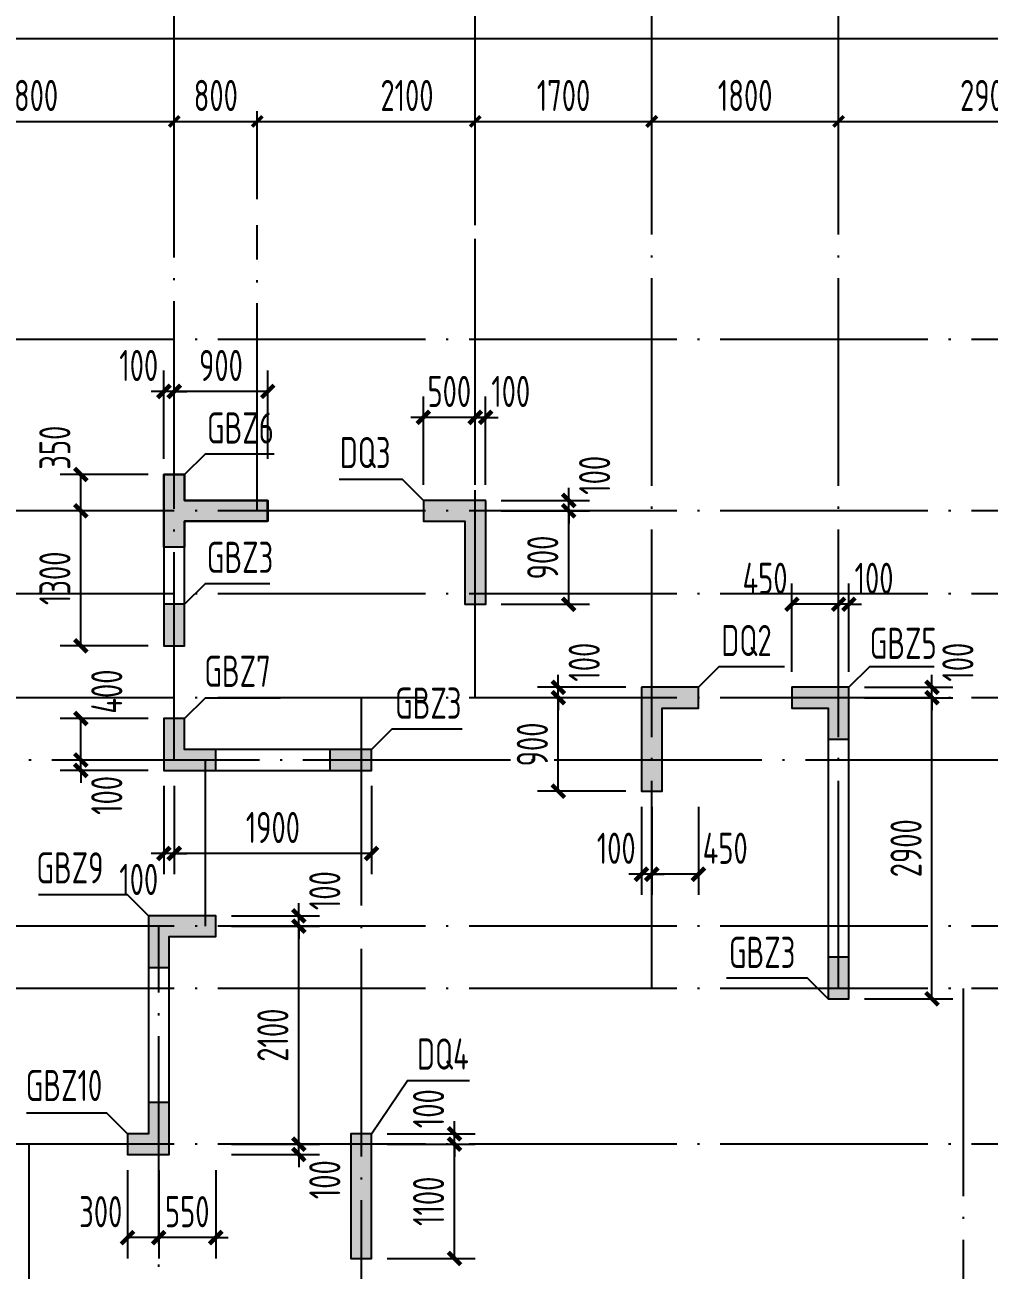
# Model space of a CAD drawing. Extents: x -1712635 to -854203, y -534641 to -21985.
# Drawn here: x -1323535 to -1314246, y -290463 to -278470 of the extents above; entities that cross this region are included whole.
import ezdxf
from ezdxf.enums import TextEntityAlignment as Align

# ---------------------------------------------------------------- set-up
doc = ezdxf.new("R2010")
doc.units = 0
doc.header["$LTSCALE"] = 1000
doc.linetypes.add('DOTE', pattern=[2.42, 2, -0.2, 0.02, -0.2])
doc.layers.get('0').update_dxf_attribs({"linetype": 'CONTINUOUS'})
doc.layers.get('Defpoints').update_dxf_attribs({"linetype": 'CONTINUOUS'})
for name, color, linetype in [('A-AXIS', 1, 'CONTINUOUS'), ('A-DOTE', 10, 'DOTE'), ('S-Q墙实线', 6, 'CONTINUOUS'), ('S-Q墙标注', 3, 'CONTINUOUS'), ('S-X详图填充', 252, 'CONTINUOUS'), ('S-X详图实线', 4, 'CONTINUOUS'), ('S-Y一般标注', 3, 'CONTINUOUS'), ('S-Z柱编号', 6, 'CONTINUOUS')]:
    doc.layers.add(name, color=color, linetype=linetype)
doc.styles.add('TSSD_DIMENSION', font='Tssdeng.shx', dxfattribs={"width": 0.7, "bigfont": 'tssdchn.shx'})
doc.styles.add('TSSD_REIN', font='tssdeng.shx', dxfattribs={"width": 0.7, "height": 300, "bigfont": 'tssdchn.shx'})
doc.styles.add('结构文字', font='zstxt.shx', dxfattribs={"width": 0.7, "bigfont": 'zshz.shx'})
doc.dimstyles.new('STRUCK', dxfattribs={"dimtxt": 400, "dimasz": 121, "dimexe": 200, "dimexo": 150, "dimgap": 115, "dimtad": 1, "dimdec": 0, "dimdsep": 46, "dimtxsty": '结构文字', "dimblk": 'ARCHTICK', "dimcen": 400, "dimclrd": 3, "dimclre": 3, "dimclrt": 7, "dimadec": 0, "dimazin": 0, "dimtfac": 1, "dimtdec": 0, "dimtix": 1, "dimtmove": 2, "dimatfit": 3, "dimldrblk": '_DIMX', "dimfxl": 0, "dimtolj": 1, "dimtzin": 0, "dimarcsym": 0})
doc.dimstyles.new('TSSD_100_100', dxfattribs={"dimtxt": 300, "dimasz": 100, "dimexe": 100, "dimexo": 250, "dimgap": 100, "dimtad": 1, "dimdec": 0, "dimzin": 0, "dimdsep": 46, "dimtxsty": 'TSSD_DIMENSION', "dimblk": 'ARCHTICK', "dimcen": 0, "dimdle": 100, "dimclrt": 7, "dimadec": 0, "dimazin": 0, "dimtfac": 1, "dimtdec": 0, "dimtix": 1, "dimtmove": 2, "dimatfit": 3, "dimldrblk": 'ARCHTICK', "dimfxl": 0, "dimtolj": 1, "dimtzin": 0, "dimarcsym": 0})

# ---------------------------------------------------------------- blocks, each defined once
blk = doc.blocks.new('_ArchTick')
at = {"color": 0, "const_width": 0.35}
blk.add_lwpolyline([(-0.5, -0.5), (0.5, 0.5)], dxfattribs=at)
blk = doc.blocks.new('*D133')
at = {"layer": 'Defpoints', "color": 0}
for p in [(43500, 19250), (40700, 18250), (43500, 18250)]:
    blk.add_point(p, dxfattribs=at)
at = {"layer": 'S-Y一般标注', "color": 0, "lineweight": -2}
for p, q in [((40700, 18500), (40700, 19350)), ((43500, 18500), (43500, 19350)), ((40600, 19250), (43600, 19250))]:
    blk.add_line(p, q, dxfattribs=at)
at = {"layer": 'S-Y一般标注', "color": 0, "lineweight": -2, "xscale": 100, "yscale": 100, "zscale": 100, "rotation": 180}
blk.add_blockref('_ArchTick', (40700, 19250), dxfattribs=at)
at = {"layer": 'S-Y一般标注', "color": 0, "lineweight": -2, "xscale": 100, "yscale": 100, "zscale": 100}
blk.add_blockref('_ArchTick', (43500, 19250), dxfattribs=at)
at = {"layer": 'S-Y一般标注', "color": 7, "insert": (42100, 19500), "char_height": 300, "attachment_point": 5, "style": 'TSSD_DIMENSION'}
blk.add_mtext('\\A1;2800', dxfattribs=at)
blk = doc.blocks.new('*D134')
at = {"layer": 'Defpoints', "color": 0}
for p in [(46400, 19250), (44300, 18250), (46400, 18250)]:
    blk.add_point(p, dxfattribs=at)
at = {"layer": 'S-Y一般标注', "color": 0, "lineweight": -2}
for p, q in [((44300, 18500), (44300, 19350)), ((46400, 18500), (46400, 19350)), ((44200, 19250), (46500, 19250))]:
    blk.add_line(p, q, dxfattribs=at)
at = {"layer": 'S-Y一般标注', "color": 0, "lineweight": -2, "xscale": 100, "yscale": 100, "zscale": 100, "rotation": 180}
blk.add_blockref('_ArchTick', (44300, 19250), dxfattribs=at)
at = {"layer": 'S-Y一般标注', "color": 0, "lineweight": -2, "xscale": 100, "yscale": 100, "zscale": 100}
blk.add_blockref('_ArchTick', (46400, 19250), dxfattribs=at)
at = {"layer": 'S-Y一般标注', "color": 7, "insert": (45742, 19500), "char_height": 300, "attachment_point": 5, "style": 'TSSD_DIMENSION'}
blk.add_mtext('\\A1;2100', dxfattribs=at)
blk = doc.blocks.new('*D135')
at = {"layer": 'Defpoints', "color": 0}
for p in [(48100, 19250), (46400, 18250), (48100, 18250)]:
    blk.add_point(p, dxfattribs=at)
at = {"layer": 'S-Y一般标注', "color": 0, "lineweight": -2}
for p, q in [((46400, 18500), (46400, 19350)), ((48100, 18500), (48100, 19350)), ((46300, 19250), (48200, 19250))]:
    blk.add_line(p, q, dxfattribs=at)
at = {"layer": 'S-Y一般标注', "color": 0, "lineweight": -2, "xscale": 100, "yscale": 100, "zscale": 100, "rotation": 180}
blk.add_blockref('_ArchTick', (46400, 19250), dxfattribs=at)
at = {"layer": 'S-Y一般标注', "color": 0, "lineweight": -2, "xscale": 100, "yscale": 100, "zscale": 100}
blk.add_blockref('_ArchTick', (48100, 19250), dxfattribs=at)
at = {"layer": 'S-Y一般标注', "color": 7, "insert": (47250, 19500), "char_height": 300, "attachment_point": 5, "style": 'TSSD_DIMENSION'}
blk.add_mtext('\\A1;1700', dxfattribs=at)
blk = doc.blocks.new('*D136')
at = {"layer": 'Defpoints', "color": 0}
for p in [(49900, 19250), (48100, 18250), (49900, 18250)]:
    blk.add_point(p, dxfattribs=at)
at = {"layer": 'S-Y一般标注', "color": 0, "lineweight": -2}
for p, q in [((48100, 18500), (48100, 19350)), ((49900, 18500), (49900, 19350)), ((48000, 19250), (50000, 19250))]:
    blk.add_line(p, q, dxfattribs=at)
at = {"layer": 'S-Y一般标注', "color": 0, "lineweight": -2, "xscale": 100, "yscale": 100, "zscale": 100, "rotation": 180}
blk.add_blockref('_ArchTick', (48100, 19250), dxfattribs=at)
at = {"layer": 'S-Y一般标注', "color": 0, "lineweight": -2, "xscale": 100, "yscale": 100, "zscale": 100}
blk.add_blockref('_ArchTick', (49900, 19250), dxfattribs=at)
at = {"layer": 'S-Y一般标注', "color": 7, "insert": (49000, 19500), "char_height": 300, "attachment_point": 5, "style": 'TSSD_DIMENSION'}
blk.add_mtext('\\A1;1800', dxfattribs=at)
blk = doc.blocks.new('*D137')
at = {"layer": 'Defpoints', "color": 0}
for p in [(52800, 19250), (49900, 18250), (52800, 18250)]:
    blk.add_point(p, dxfattribs=at)
at = {"layer": 'S-Y一般标注', "color": 0, "lineweight": -2}
for p, q in [((49900, 18500), (49900, 19350)), ((52800, 18500), (52800, 19350)), ((49800, 19250), (52900, 19250))]:
    blk.add_line(p, q, dxfattribs=at)
at = {"layer": 'S-Y一般标注', "color": 0, "lineweight": -2, "xscale": 100, "yscale": 100, "zscale": 100, "rotation": 180}
blk.add_blockref('_ArchTick', (49900, 19250), dxfattribs=at)
at = {"layer": 'S-Y一般标注', "color": 0, "lineweight": -2, "xscale": 100, "yscale": 100, "zscale": 100}
blk.add_blockref('_ArchTick', (52800, 19250), dxfattribs=at)
at = {"layer": 'S-Y一般标注', "color": 7, "insert": (51350, 19500), "char_height": 300, "attachment_point": 5, "style": 'TSSD_DIMENSION'}
blk.add_mtext('\\A1;2900', dxfattribs=at)
blk = doc.blocks.new('*D139')
at = {"layer": 'Defpoints', "color": 0}
for p in [(54600, 20050), (4600, 18250), (54600, 18250)]:
    blk.add_point(p, dxfattribs=at)
at = {"layer": 'S-Y一般标注', "color": 0, "lineweight": -2}
for p, q in [((4600, 18500), (4600, 20150)), ((54600, 18500), (54600, 20150)), ((4500, 20050), (54700, 20050))]:
    blk.add_line(p, q, dxfattribs=at)
at = {"layer": 'S-Y一般标注', "color": 0, "lineweight": -2, "xscale": 100, "yscale": 100, "zscale": 100, "rotation": 180}
blk.add_blockref('_ArchTick', (4600, 20050), dxfattribs=at)
at = {"layer": 'S-Y一般标注', "color": 0, "lineweight": -2, "xscale": 100, "yscale": 100, "zscale": 100}
blk.add_blockref('_ArchTick', (54600, 20050), dxfattribs=at)
at = {"layer": 'S-Y一般标注', "color": 7, "insert": (29600, 20300), "char_height": 300, "attachment_point": 5, "style": 'TSSD_DIMENSION'}
blk.add_mtext('\\A1;50000', dxfattribs=at)
blk = doc.blocks.new('*D153')
at = {"layer": 'Defpoints', "color": 0}
for p in [(44300, 19250), (43500, 18250), (44300, 18250)]:
    blk.add_point(p, dxfattribs=at)
at = {"layer": 'S-Y一般标注', "color": 0, "lineweight": -2}
for p, q in [((43500, 18500), (43500, 19350)), ((44300, 18500), (44300, 19350)), ((43400, 19250), (44400, 19250))]:
    blk.add_line(p, q, dxfattribs=at)
at = {"layer": 'S-Y一般标注', "color": 0, "lineweight": -2, "xscale": 100, "yscale": 100, "zscale": 100, "rotation": 180}
blk.add_blockref('_ArchTick', (43500, 19250), dxfattribs=at)
at = {"layer": 'S-Y一般标注', "color": 0, "lineweight": -2, "xscale": 100, "yscale": 100, "zscale": 100}
blk.add_blockref('_ArchTick', (44300, 19250), dxfattribs=at)
at = {"layer": 'S-Y一般标注', "color": 7, "insert": (43900, 19500), "char_height": 300, "attachment_point": 5, "style": 'TSSD_DIMENSION'}
blk.add_mtext('\\A1;800', dxfattribs=at)
blk = doc.blocks.new('*D2205')
at = {"layer": 'Defpoints', "color": 0}
for p in [(-1315596, -284950), (-1314796, -284950), (-1315596, -287850)]:
    blk.add_point(p, dxfattribs=at)
at = {"layer": 'S-Q墙标注', "color": 3, "lineweight": -2}
for p, q in [((-1315446, -284950), (-1314596, -284950)), ((-1314796, -287850), (-1314796, -284950)), ((-1315446, -287850), (-1314596, -287850))]:
    blk.add_line(p, q, dxfattribs=at)
at = {"layer": 'S-Q墙标注', "color": 3, "lineweight": -2, "xscale": 121, "yscale": 121, "zscale": 121}
for p, rotation in [((-1314796, -284950), 90), ((-1314796, -287850), 270)]:
    blk.add_blockref('_ArchTick', p, dxfattribs=dict(at, rotation=rotation))
at = {"layer": 'S-Q墙标注', "color": 7, "insert": (-1315046, -286400), "char_height": 300, "attachment_point": 5, "rotation": 90, "style": 'TSSD_REIN'}
blk.add_mtext('\\A1;2900', dxfattribs=at)
blk = doc.blocks.new('_DIMX')
blk.add_line((-150, 0), (150, 0))
at = {"const_width": 50}
blk.add_lwpolyline([(-70, -70), (70, 70)], dxfattribs=at)
blk = doc.blocks.new('*D2206')
at = {"layer": 'Defpoints', "color": 0}
for p in [(-1315596, -284850), (-1314796, -284850), (-1315596, -284950)]:
    blk.add_point(p, dxfattribs=at)
at = {"layer": 'S-Q墙标注', "color": 3, "lineweight": -2}
for p, q in [((-1314796, -284850), (-1314796, -284729)), ((-1315446, -284850), (-1314596, -284850)), ((-1314796, -284950), (-1314796, -284850)), ((-1315446, -284950), (-1314596, -284950)), ((-1314796, -284950), (-1314796, -285071))]:
    blk.add_line(p, q, dxfattribs=at)
at = {"layer": 'S-Q墙标注', "color": 3, "lineweight": -2, "xscale": 121, "yscale": 121, "zscale": 121}
for p, rotation in [((-1314796, -284850), 270), ((-1314796, -284950), 90)]:
    blk.add_blockref('_ArchTick', p, dxfattribs=dict(at, rotation=rotation))
at = {"layer": 'S-Q墙标注', "color": 7, "insert": (-1314546, -284608), "char_height": 300, "attachment_point": 5, "rotation": 90, "style": 'TSSD_REIN'}
blk.add_mtext('\\A1;100', dxfattribs=at)
blk = doc.blocks.new('*D2207')
at = {"layer": 'Defpoints', "color": 0}
for p in [(-1315696, -284050), (-1315696, -284850), (-1315596, -284850)]:
    blk.add_point(p, dxfattribs=at)
at = {"layer": 'S-Q墙标注', "color": 3, "lineweight": -2}
for p, q in [((-1315696, -284700), (-1315696, -283850)), ((-1315596, -284700), (-1315596, -283850)), ((-1315696, -284050), (-1315817, -284050)), ((-1315596, -284050), (-1315696, -284050)), ((-1315596, -284050), (-1315475, -284050))]:
    blk.add_line(p, q, dxfattribs=at)
at = {"layer": 'S-Q墙标注', "color": 3, "lineweight": -2, "xscale": 121, "yscale": 121, "zscale": 121}
blk.add_blockref('_ArchTick', (-1315696, -284050), dxfattribs=at)
at = {"layer": 'S-Q墙标注', "color": 3, "lineweight": -2, "xscale": 121, "yscale": 121, "zscale": 121, "rotation": 180}
blk.add_blockref('_ArchTick', (-1315596, -284050), dxfattribs=at)
at = {"layer": 'S-Q墙标注', "color": 7, "insert": (-1315354, -283800), "char_height": 300, "attachment_point": 5, "style": 'TSSD_REIN'}
blk.add_mtext('\\A1;100', dxfattribs=at)
blk = doc.blocks.new('*D2208')
at = {"layer": 'Defpoints', "color": 0}
for p in [(-1316146, -284050), (-1316146, -284850), (-1315696, -284850)]:
    blk.add_point(p, dxfattribs=at)
at = {"layer": 'S-Q墙标注', "color": 3, "lineweight": -2}
for p, q in [((-1316146, -284700), (-1316146, -283850)), ((-1315696, -284700), (-1315696, -283850)), ((-1315696, -284050), (-1316146, -284050))]:
    blk.add_line(p, q, dxfattribs=at)
at = {"layer": 'S-Q墙标注', "color": 3, "lineweight": -2, "xscale": 121, "yscale": 121, "zscale": 121, "rotation": 180}
blk.add_blockref('_ArchTick', (-1316146, -284050), dxfattribs=at)
at = {"layer": 'S-Q墙标注', "color": 3, "lineweight": -2, "xscale": 121, "yscale": 121, "zscale": 121}
blk.add_blockref('_ArchTick', (-1315696, -284050), dxfattribs=at)
at = {"layer": 'S-Q墙标注', "color": 7, "insert": (-1316404, -283800), "char_height": 300, "attachment_point": 5, "style": 'TSSD_REIN'}
blk.add_mtext('\\A1;450', dxfattribs=at)
blk = doc.blocks.new('*D2209')
at = {"layer": 'Defpoints', "color": 0}
for p in [(-1318396, -284950), (-1317596, -284950), (-1317596, -285850)]:
    blk.add_point(p, dxfattribs=at)
at = {"layer": 'S-Q墙标注', "color": 3, "lineweight": -2}
for p, q in [((-1317746, -284950), (-1318596, -284950)), ((-1318396, -285850), (-1318396, -284950)), ((-1317746, -285850), (-1318596, -285850))]:
    blk.add_line(p, q, dxfattribs=at)
at = {"layer": 'S-Q墙标注', "color": 3, "lineweight": -2, "xscale": 121, "yscale": 121, "zscale": 121}
for p, rotation in [((-1318396, -284950), 90), ((-1318396, -285850), 270)]:
    blk.add_blockref('_ArchTick', p, dxfattribs=dict(at, rotation=rotation))
at = {"layer": 'S-Q墙标注', "color": 7, "insert": (-1318646, -285400), "char_height": 300, "attachment_point": 5, "rotation": 90, "style": 'TSSD_REIN'}
blk.add_mtext('\\A1;900', dxfattribs=at)
blk = doc.blocks.new('*D2210')
at = {"layer": 'Defpoints', "color": 0}
for p in [(-1318396, -284850), (-1317596, -284850), (-1317596, -284950)]:
    blk.add_point(p, dxfattribs=at)
at = {"layer": 'S-Q墙标注', "color": 3, "lineweight": -2}
for p, q in [((-1318396, -284850), (-1318396, -284729)), ((-1317746, -284850), (-1318596, -284850)), ((-1318396, -284950), (-1318396, -284850)), ((-1317746, -284950), (-1318596, -284950)), ((-1318396, -284950), (-1318396, -285071))]:
    blk.add_line(p, q, dxfattribs=at)
at = {"layer": 'S-Q墙标注', "color": 3, "lineweight": -2, "xscale": 121, "yscale": 121, "zscale": 121}
for p, rotation in [((-1318396, -284850), 270), ((-1318396, -284950), 90)]:
    blk.add_blockref('_ArchTick', p, dxfattribs=dict(at, rotation=rotation))
at = {"layer": 'S-Q墙标注', "color": 7, "insert": (-1318146, -284608), "char_height": 300, "attachment_point": 5, "rotation": 90, "style": 'TSSD_REIN'}
blk.add_mtext('\\A1;100', dxfattribs=at)
blk = doc.blocks.new('*D2211')
at = {"layer": 'Defpoints', "color": 0}
for p in [(-1317496, -285850), (-1317046, -285850), (-1317496, -286650)]:
    blk.add_point(p, dxfattribs=at)
at = {"layer": 'S-Q墙标注', "color": 3, "lineweight": -2}
for p, q in [((-1317496, -286000), (-1317496, -286850)), ((-1317046, -286000), (-1317046, -286850)), ((-1317046, -286650), (-1317496, -286650))]:
    blk.add_line(p, q, dxfattribs=at)
at = {"layer": 'S-Q墙标注', "color": 3, "lineweight": -2, "xscale": 121, "yscale": 121, "zscale": 121, "rotation": 180}
blk.add_blockref('_ArchTick', (-1317496, -286650), dxfattribs=at)
at = {"layer": 'S-Q墙标注', "color": 3, "lineweight": -2, "xscale": 121, "yscale": 121, "zscale": 121}
blk.add_blockref('_ArchTick', (-1317046, -286650), dxfattribs=at)
at = {"layer": 'S-Q墙标注', "color": 7, "insert": (-1316788, -286400), "char_height": 300, "attachment_point": 5, "style": 'TSSD_REIN'}
blk.add_mtext('\\A1;450', dxfattribs=at)
blk = doc.blocks.new('*D2212')
at = {"layer": 'Defpoints', "color": 0}
for p in [(-1317596, -285850), (-1317496, -285850), (-1317596, -286650)]:
    blk.add_point(p, dxfattribs=at)
at = {"layer": 'S-Q墙标注', "color": 3, "lineweight": -2}
for p, q in [((-1317596, -286000), (-1317596, -286850)), ((-1317496, -286000), (-1317496, -286850)), ((-1317596, -286650), (-1317717, -286650)), ((-1317496, -286650), (-1317596, -286650)), ((-1317496, -286650), (-1317375, -286650))]:
    blk.add_line(p, q, dxfattribs=at)
at = {"layer": 'S-Q墙标注', "color": 3, "lineweight": -2, "xscale": 121, "yscale": 121, "zscale": 121}
blk.add_blockref('_ArchTick', (-1317596, -286650), dxfattribs=at)
at = {"layer": 'S-Q墙标注', "color": 3, "lineweight": -2, "xscale": 121, "yscale": 121, "zscale": 121, "rotation": 180}
blk.add_blockref('_ArchTick', (-1317496, -286650), dxfattribs=at)
at = {"layer": 'S-Q墙标注', "color": 7, "insert": (-1317838, -286400), "char_height": 300, "attachment_point": 5, "style": 'TSSD_REIN'}
blk.add_mtext('\\A1;100', dxfattribs=at)
blk = doc.blocks.new('*D2213')
at = {"layer": 'Defpoints', "color": 0}
for p in [(-1322996, -285550), (-1322196, -285550), (-1322196, -285650)]:
    blk.add_point(p, dxfattribs=at)
at = {"layer": 'S-Q墙标注', "color": 3, "lineweight": -2}
for p, q in [((-1322996, -285550), (-1322996, -285429)), ((-1322346, -285550), (-1323196, -285550)), ((-1322346, -285650), (-1323196, -285650)), ((-1322996, -285650), (-1322996, -285550)), ((-1322996, -285650), (-1322996, -285771))]:
    blk.add_line(p, q, dxfattribs=at)
at = {"layer": 'S-Q墙标注', "color": 3, "lineweight": -2, "xscale": 121, "yscale": 121, "zscale": 121}
for p, rotation in [((-1322996, -285550), 270), ((-1322996, -285650), 90)]:
    blk.add_blockref('_ArchTick', p, dxfattribs=dict(at, rotation=rotation))
at = {"layer": 'S-Q墙标注', "color": 7, "insert": (-1322746, -285891), "char_height": 300, "attachment_point": 5, "rotation": 90, "style": 'TSSD_REIN'}
blk.add_mtext('\\A1;100', dxfattribs=at)
blk = doc.blocks.new('*D2214')
at = {"layer": 'Defpoints', "color": 0}
for p in [(-1322996, -285150), (-1322196, -285150), (-1322196, -285550)]:
    blk.add_point(p, dxfattribs=at)
at = {"layer": 'S-Q墙标注', "color": 3, "lineweight": -2}
for p, q in [((-1322346, -285150), (-1323196, -285150)), ((-1322996, -285550), (-1322996, -285150)), ((-1322346, -285550), (-1323196, -285550))]:
    blk.add_line(p, q, dxfattribs=at)
at = {"layer": 'S-Q墙标注', "color": 3, "lineweight": -2, "xscale": 121, "yscale": 121, "zscale": 121}
for p, rotation in [((-1322996, -285150), 90), ((-1322996, -285550), 270)]:
    blk.add_blockref('_ArchTick', p, dxfattribs=dict(at, rotation=rotation))
at = {"layer": 'S-Q墙标注', "color": 7, "insert": (-1322746, -284891), "char_height": 300, "attachment_point": 5, "rotation": 90, "style": 'TSSD_REIN'}
blk.add_mtext('\\A1;400', dxfattribs=at)
blk = doc.blocks.new('*D2215')
at = {"layer": 'Defpoints', "color": 0}
for p in [(-1322096, -285650), (-1320196, -285650), (-1322096, -286450)]:
    blk.add_point(p, dxfattribs=at)
at = {"layer": 'S-Q墙标注', "color": 3, "lineweight": -2}
for p, q in [((-1322096, -285800), (-1322096, -286650)), ((-1320196, -285800), (-1320196, -286650)), ((-1320196, -286450), (-1322096, -286450))]:
    blk.add_line(p, q, dxfattribs=at)
at = {"layer": 'S-Q墙标注', "color": 3, "lineweight": -2, "xscale": 121, "yscale": 121, "zscale": 121, "rotation": 180}
blk.add_blockref('_ArchTick', (-1322096, -286450), dxfattribs=at)
at = {"layer": 'S-Q墙标注', "color": 3, "lineweight": -2, "xscale": 121, "yscale": 121, "zscale": 121}
blk.add_blockref('_ArchTick', (-1320196, -286450), dxfattribs=at)
at = {"layer": 'S-Q墙标注', "color": 7, "insert": (-1321146, -286200), "char_height": 300, "attachment_point": 5, "style": 'TSSD_REIN'}
blk.add_mtext('\\A1;1900', dxfattribs=at)
blk = doc.blocks.new('*D2216')
at = {"layer": 'Defpoints', "color": 0}
for p in [(-1322196, -285650), (-1322096, -285650), (-1322196, -286450)]:
    blk.add_point(p, dxfattribs=at)
at = {"layer": 'S-Q墙标注', "color": 3, "lineweight": -2}
for p, q in [((-1322196, -285800), (-1322196, -286650)), ((-1322096, -285800), (-1322096, -286650)), ((-1322196, -286450), (-1322317, -286450)), ((-1322096, -286450), (-1322196, -286450)), ((-1322096, -286450), (-1321975, -286450))]:
    blk.add_line(p, q, dxfattribs=at)
at = {"layer": 'S-Q墙标注', "color": 3, "lineweight": -2, "xscale": 121, "yscale": 121, "zscale": 121}
blk.add_blockref('_ArchTick', (-1322196, -286450), dxfattribs=at)
at = {"layer": 'S-Q墙标注', "color": 3, "lineweight": -2, "xscale": 121, "yscale": 121, "zscale": 121, "rotation": 180}
blk.add_blockref('_ArchTick', (-1322096, -286450), dxfattribs=at)
at = {"layer": 'S-Q墙标注', "color": 7, "insert": (-1322438, -286700), "char_height": 300, "attachment_point": 5, "style": 'TSSD_REIN'}
blk.add_mtext('\\A1;100', dxfattribs=at)
blk = doc.blocks.new('*D2217')
at = {"layer": 'Defpoints', "color": 0}
for p in [(-1319096, -283150), (-1318296, -283150), (-1319096, -284050)]:
    blk.add_point(p, dxfattribs=at)
at = {"layer": 'S-Q墙标注', "color": 3, "lineweight": -2}
for p, q in [((-1318946, -283150), (-1318096, -283150)), ((-1318296, -284050), (-1318296, -283150)), ((-1318946, -284050), (-1318096, -284050))]:
    blk.add_line(p, q, dxfattribs=at)
at = {"layer": 'S-Q墙标注', "color": 3, "lineweight": -2, "xscale": 121, "yscale": 121, "zscale": 121}
for p, rotation in [((-1318296, -283150), 90), ((-1318296, -284050), 270)]:
    blk.add_blockref('_ArchTick', p, dxfattribs=dict(at, rotation=rotation))
at = {"layer": 'S-Q墙标注', "color": 7, "insert": (-1318546, -283600), "char_height": 300, "attachment_point": 5, "rotation": 90, "style": 'TSSD_REIN'}
blk.add_mtext('\\A1;900', dxfattribs=at)
blk = doc.blocks.new('*D2218')
at = {"layer": 'Defpoints', "color": 0}
for p in [(-1319096, -283050), (-1318296, -283050), (-1319096, -283150)]:
    blk.add_point(p, dxfattribs=at)
at = {"layer": 'S-Q墙标注', "color": 3, "lineweight": -2}
for p, q in [((-1318296, -283050), (-1318296, -282929)), ((-1318946, -283050), (-1318096, -283050)), ((-1318296, -283150), (-1318296, -283050)), ((-1318946, -283150), (-1318096, -283150)), ((-1318296, -283150), (-1318296, -283271))]:
    blk.add_line(p, q, dxfattribs=at)
at = {"layer": 'S-Q墙标注', "color": 3, "lineweight": -2, "xscale": 121, "yscale": 121, "zscale": 121}
for p, rotation in [((-1318296, -283050), 270), ((-1318296, -283150), 90)]:
    blk.add_blockref('_ArchTick', p, dxfattribs=dict(at, rotation=rotation))
at = {"layer": 'S-Q墙标注', "color": 7, "insert": (-1318046, -282808), "char_height": 300, "attachment_point": 5, "rotation": 90, "style": 'TSSD_REIN'}
blk.add_mtext('\\A1;100', dxfattribs=at)
blk = doc.blocks.new('*D2219')
at = {"layer": 'Defpoints', "color": 0}
for p in [(-1319196, -282250), (-1319196, -283050), (-1319096, -283050)]:
    blk.add_point(p, dxfattribs=at)
at = {"layer": 'S-Q墙标注', "color": 3, "lineweight": -2}
for p, q in [((-1319196, -282900), (-1319196, -282050)), ((-1319096, -282900), (-1319096, -282050)), ((-1319196, -282250), (-1319317, -282250)), ((-1319096, -282250), (-1319196, -282250)), ((-1319096, -282250), (-1318975, -282250))]:
    blk.add_line(p, q, dxfattribs=at)
at = {"layer": 'S-Q墙标注', "color": 3, "lineweight": -2, "xscale": 121, "yscale": 121, "zscale": 121}
blk.add_blockref('_ArchTick', (-1319196, -282250), dxfattribs=at)
at = {"layer": 'S-Q墙标注', "color": 3, "lineweight": -2, "xscale": 121, "yscale": 121, "zscale": 121, "rotation": 180}
blk.add_blockref('_ArchTick', (-1319096, -282250), dxfattribs=at)
at = {"layer": 'S-Q墙标注', "color": 7, "insert": (-1318854, -282000), "char_height": 300, "attachment_point": 5, "style": 'TSSD_REIN'}
blk.add_mtext('\\A1;100', dxfattribs=at)
blk = doc.blocks.new('*D2220')
at = {"layer": 'Defpoints', "color": 0}
for p in [(-1319696, -282250), (-1319696, -283050), (-1319196, -283050)]:
    blk.add_point(p, dxfattribs=at)
at = {"layer": 'S-Q墙标注', "color": 3, "lineweight": -2}
for p, q in [((-1319696, -282900), (-1319696, -282050)), ((-1319196, -282900), (-1319196, -282050)), ((-1319696, -282250), (-1319817, -282250)), ((-1319196, -282250), (-1319696, -282250)), ((-1319196, -282250), (-1319075, -282250))]:
    blk.add_line(p, q, dxfattribs=at)
at = {"layer": 'S-Q墙标注', "color": 3, "lineweight": -2, "xscale": 121, "yscale": 121, "zscale": 121}
blk.add_blockref('_ArchTick', (-1319696, -282250), dxfattribs=at)
at = {"layer": 'S-Q墙标注', "color": 3, "lineweight": -2, "xscale": 121, "yscale": 121, "zscale": 121, "rotation": 180}
blk.add_blockref('_ArchTick', (-1319196, -282250), dxfattribs=at)
at = {"layer": 'S-Q墙标注', "color": 7, "insert": (-1319446, -282000), "char_height": 300, "attachment_point": 5, "style": 'TSSD_REIN'}
blk.add_mtext('\\A1;500', dxfattribs=at)
blk = doc.blocks.new('*D2221')
at = {"layer": 'Defpoints', "color": 0}
for p in [(-1321696, -289250), (-1320896, -289250), (-1321696, -289350)]:
    blk.add_point(p, dxfattribs=at)
at = {"layer": 'S-Q墙标注', "color": 3, "lineweight": -2}
for p, q in [((-1320896, -289250), (-1320896, -289129)), ((-1321546, -289250), (-1320696, -289250)), ((-1320896, -289350), (-1320896, -289250)), ((-1321546, -289350), (-1320696, -289350)), ((-1320896, -289350), (-1320896, -289471))]:
    blk.add_line(p, q, dxfattribs=at)
at = {"layer": 'S-Q墙标注', "color": 3, "lineweight": -2, "xscale": 121, "yscale": 121, "zscale": 121}
for p, rotation in [((-1320896, -289250), 270), ((-1320896, -289350), 90)]:
    blk.add_blockref('_ArchTick', p, dxfattribs=dict(at, rotation=rotation))
at = {"layer": 'S-Q墙标注', "color": 7, "insert": (-1320646, -289592), "char_height": 300, "attachment_point": 5, "rotation": 90, "style": 'TSSD_REIN'}
blk.add_mtext('\\A1;100', dxfattribs=at)
blk = doc.blocks.new('*D2222')
at = {"layer": 'Defpoints', "color": 0}
for p in [(-1321696, -287150), (-1320896, -287150), (-1321696, -289250)]:
    blk.add_point(p, dxfattribs=at)
at = {"layer": 'S-Q墙标注', "color": 3, "lineweight": -2}
for p, q in [((-1321546, -287150), (-1320696, -287150)), ((-1320896, -289250), (-1320896, -287150)), ((-1321546, -289250), (-1320696, -289250))]:
    blk.add_line(p, q, dxfattribs=at)
at = {"layer": 'S-Q墙标注', "color": 3, "lineweight": -2, "xscale": 121, "yscale": 121, "zscale": 121}
for p, rotation in [((-1320896, -287150), 90), ((-1320896, -289250), 270)]:
    blk.add_blockref('_ArchTick', p, dxfattribs=dict(at, rotation=rotation))
at = {"layer": 'S-Q墙标注', "color": 7, "insert": (-1321146, -288200), "char_height": 300, "attachment_point": 5, "rotation": 90, "style": 'TSSD_REIN'}
blk.add_mtext('\\A1;2100', dxfattribs=at)
blk = doc.blocks.new('*D2223')
at = {"layer": 'Defpoints', "color": 0}
for p in [(-1321696, -287050), (-1320896, -287050), (-1321696, -287150)]:
    blk.add_point(p, dxfattribs=at)
at = {"layer": 'S-Q墙标注', "color": 3, "lineweight": -2}
for p, q in [((-1320896, -287050), (-1320896, -286929)), ((-1321546, -287050), (-1320696, -287050)), ((-1320896, -287150), (-1320896, -287050)), ((-1321546, -287150), (-1320696, -287150)), ((-1320896, -287150), (-1320896, -287271))]:
    blk.add_line(p, q, dxfattribs=at)
at = {"layer": 'S-Q墙标注', "color": 3, "lineweight": -2, "xscale": 121, "yscale": 121, "zscale": 121}
for p, rotation in [((-1320896, -287050), 270), ((-1320896, -287150), 90)]:
    blk.add_blockref('_ArchTick', p, dxfattribs=dict(at, rotation=rotation))
at = {"layer": 'S-Q墙标注', "color": 7, "insert": (-1320646, -286808), "char_height": 300, "attachment_point": 5, "rotation": 90, "style": 'TSSD_REIN'}
blk.add_mtext('\\A1;100', dxfattribs=at)
blk = doc.blocks.new('*D2411')
at = {"layer": 'Defpoints', "color": 0}
for p in [(-1322246, -289350), (-1321696, -289350), (-1322246, -290150)]:
    blk.add_point(p, dxfattribs=at)
at = {"layer": 'S-Q墙标注', "color": 3, "lineweight": -2}
for p, q in [((-1322246, -289500), (-1322246, -290350)), ((-1321696, -289500), (-1321696, -290350)), ((-1322246, -290150), (-1322367, -290150)), ((-1321696, -290150), (-1322246, -290150)), ((-1321696, -290150), (-1321575, -290150))]:
    blk.add_line(p, q, dxfattribs=at)
at = {"layer": 'S-Q墙标注', "color": 3, "lineweight": -2, "xscale": 121, "yscale": 121, "zscale": 121}
blk.add_blockref('_ArchTick', (-1322246, -290150), dxfattribs=at)
at = {"layer": 'S-Q墙标注', "color": 3, "lineweight": -2, "xscale": 121, "yscale": 121, "zscale": 121, "rotation": 180}
blk.add_blockref('_ArchTick', (-1321696, -290150), dxfattribs=at)
at = {"layer": 'S-Q墙标注', "color": 7, "insert": (-1321971, -289900), "char_height": 300, "attachment_point": 5, "style": 'TSSD_REIN'}
blk.add_mtext('\\A1;550', dxfattribs=at)
blk = doc.blocks.new('*D2412')
at = {"layer": 'Defpoints', "color": 0}
for p in [(-1322546, -289350), (-1322246, -289350), (-1322546, -290150)]:
    blk.add_point(p, dxfattribs=at)
at = {"layer": 'S-Q墙标注', "color": 3, "lineweight": -2}
for p, q in [((-1322546, -289500), (-1322546, -290350)), ((-1322246, -289500), (-1322246, -290350)), ((-1322246, -290150), (-1322546, -290150))]:
    blk.add_line(p, q, dxfattribs=at)
at = {"layer": 'S-Q墙标注', "color": 3, "lineweight": -2, "xscale": 121, "yscale": 121, "zscale": 121, "rotation": 180}
blk.add_blockref('_ArchTick', (-1322546, -290150), dxfattribs=at)
at = {"layer": 'S-Q墙标注', "color": 3, "lineweight": -2, "xscale": 121, "yscale": 121, "zscale": 121}
blk.add_blockref('_ArchTick', (-1322246, -290150), dxfattribs=at)
at = {"layer": 'S-Q墙标注', "color": 7, "insert": (-1322804, -289900), "char_height": 300, "attachment_point": 5, "style": 'TSSD_REIN'}
blk.add_mtext('\\A1;300', dxfattribs=at)
blk = doc.blocks.new('*D2505')
at = {"layer": 'Defpoints', "color": 0}
for p in [(-1322996, -283150), (-1322196, -283150), (-1322196, -284450)]:
    blk.add_point(p, dxfattribs=at)
at = {"layer": 'S-Q墙标注', "color": 3, "lineweight": -2}
for p, q in [((-1322346, -283150), (-1323196, -283150)), ((-1322996, -284450), (-1322996, -283150)), ((-1322346, -284450), (-1323196, -284450))]:
    blk.add_line(p, q, dxfattribs=at)
at = {"layer": 'S-Q墙标注', "color": 3, "lineweight": -2, "xscale": 121, "yscale": 121, "zscale": 121}
for p, rotation in [((-1322996, -283150), 90), ((-1322996, -284450), 270)]:
    blk.add_blockref('_ArchTick', p, dxfattribs=dict(at, rotation=rotation))
at = {"layer": 'S-Q墙标注', "color": 7, "insert": (-1323246, -283800), "char_height": 300, "attachment_point": 5, "rotation": 90, "style": 'TSSD_REIN'}
blk.add_mtext('\\A1;1300', dxfattribs=at)
blk = doc.blocks.new('*D2506')
at = {"layer": 'Defpoints', "color": 0}
for p in [(-1322996, -282800), (-1322196, -282800), (-1322196, -283150)]:
    blk.add_point(p, dxfattribs=at)
at = {"layer": 'S-Q墙标注', "color": 3, "lineweight": -2}
for p, q in [((-1322346, -282800), (-1323196, -282800)), ((-1322996, -283150), (-1322996, -282800)), ((-1322346, -283150), (-1323196, -283150))]:
    blk.add_line(p, q, dxfattribs=at)
at = {"layer": 'S-Q墙标注', "color": 3, "lineweight": -2, "xscale": 121, "yscale": 121, "zscale": 121}
for p, rotation in [((-1322996, -282800), 90), ((-1322996, -283150), 270)]:
    blk.add_blockref('_ArchTick', p, dxfattribs=dict(at, rotation=rotation))
at = {"layer": 'S-Q墙标注', "color": 7, "insert": (-1323246, -282542), "char_height": 300, "attachment_point": 5, "rotation": 90, "style": 'TSSD_REIN'}
blk.add_mtext('\\A1;350', dxfattribs=at)
blk = doc.blocks.new('*D2507')
at = {"layer": 'Defpoints', "color": 0}
for p in [(-1322096, -282000), (-1322096, -282800), (-1321195, -282800)]:
    blk.add_point(p, dxfattribs=at)
at = {"layer": 'S-Q墙标注', "color": 3, "lineweight": -2}
for p, q in [((-1322096, -282650), (-1322096, -281800)), ((-1321195, -282650), (-1321195, -281800)), ((-1321195, -282000), (-1322096, -282000))]:
    blk.add_line(p, q, dxfattribs=at)
at = {"layer": 'S-Q墙标注', "color": 3, "lineweight": -2, "xscale": 121, "yscale": 121, "zscale": 121, "rotation": 180}
blk.add_blockref('_ArchTick', (-1322096, -282000), dxfattribs=at)
at = {"layer": 'S-Q墙标注', "color": 3, "lineweight": -2, "xscale": 121, "yscale": 121, "zscale": 121}
blk.add_blockref('_ArchTick', (-1321195, -282000), dxfattribs=at)
at = {"layer": 'S-Q墙标注', "color": 7, "insert": (-1321646, -281750), "char_height": 300, "attachment_point": 5, "style": 'TSSD_REIN'}
blk.add_mtext('\\A1;900', dxfattribs=at)
blk = doc.blocks.new('*D2508')
at = {"layer": 'Defpoints', "color": 0}
for p in [(-1322196, -282000), (-1322196, -282800), (-1322096, -282800)]:
    blk.add_point(p, dxfattribs=at)
at = {"layer": 'S-Q墙标注', "color": 3, "lineweight": -2}
for p, q in [((-1322196, -282650), (-1322196, -281800)), ((-1322096, -282650), (-1322096, -281800)), ((-1322196, -282000), (-1322317, -282000)), ((-1322096, -282000), (-1322196, -282000)), ((-1322096, -282000), (-1321975, -282000))]:
    blk.add_line(p, q, dxfattribs=at)
at = {"layer": 'S-Q墙标注', "color": 3, "lineweight": -2, "xscale": 121, "yscale": 121, "zscale": 121}
blk.add_blockref('_ArchTick', (-1322196, -282000), dxfattribs=at)
at = {"layer": 'S-Q墙标注', "color": 3, "lineweight": -2, "xscale": 121, "yscale": 121, "zscale": 121, "rotation": 180}
blk.add_blockref('_ArchTick', (-1322096, -282000), dxfattribs=at)
at = {"layer": 'S-Q墙标注', "color": 7, "insert": (-1322438, -281750), "char_height": 300, "attachment_point": 5, "style": 'TSSD_REIN'}
blk.add_mtext('\\A1;100', dxfattribs=at)
blk = doc.blocks.new('*D2544')
at = {"layer": 'Defpoints', "color": 0}
for p in [(-1320196, -289250), (-1319396, -289250), (-1320196, -290350)]:
    blk.add_point(p, dxfattribs=at)
at = {"layer": 'S-Q墙标注', "color": 3, "lineweight": -2}
for p, q in [((-1320046, -289250), (-1319196, -289250)), ((-1319396, -290350), (-1319396, -289250)), ((-1320046, -290350), (-1319196, -290350))]:
    blk.add_line(p, q, dxfattribs=at)
at = {"layer": 'S-Q墙标注', "color": 3, "lineweight": -2, "xscale": 121, "yscale": 121, "zscale": 121}
for p, rotation in [((-1319396, -289250), 90), ((-1319396, -290350), 270)]:
    blk.add_blockref('_ArchTick', p, dxfattribs=dict(at, rotation=rotation))
at = {"layer": 'S-Q墙标注', "color": 7, "insert": (-1319646, -289800), "char_height": 300, "attachment_point": 5, "rotation": 90, "style": 'TSSD_REIN'}
blk.add_mtext('\\A1;1100', dxfattribs=at)
blk = doc.blocks.new('*D2545')
at = {"layer": 'Defpoints', "color": 0}
for p in [(-1320196, -289150), (-1320196, -289250), (-1319396, -289150)]:
    blk.add_point(p, dxfattribs=at)
at = {"layer": 'S-Q墙标注', "color": 3, "lineweight": -2}
for p, q in [((-1319396, -289150), (-1319396, -289029)), ((-1320046, -289150), (-1319196, -289150)), ((-1320046, -289250), (-1319196, -289250)), ((-1319396, -289250), (-1319396, -289150)), ((-1319396, -289250), (-1319396, -289371))]:
    blk.add_line(p, q, dxfattribs=at)
at = {"layer": 'S-Q墙标注', "color": 3, "lineweight": -2, "xscale": 121, "yscale": 121, "zscale": 121}
for p, rotation in [((-1319396, -289150), 270), ((-1319396, -289250), 90)]:
    blk.add_blockref('_ArchTick', p, dxfattribs=dict(at, rotation=rotation))
at = {"layer": 'S-Q墙标注', "color": 7, "insert": (-1319646, -288908), "char_height": 300, "attachment_point": 5, "rotation": 90, "style": 'TSSD_REIN'}
blk.add_mtext('\\A1;100', dxfattribs=at)
blk = doc.blocks.new('20210726.16395156')
at = {"layer": 'A-AXIS'}
for p, q in [((43500, 18249.9), (43500, 21049.9)), ((46400, 18249.9), (46400, 21049.9)), ((48100, 18249.9), (48100, 21049.9)), ((49900, 18249.9), (49900, 21049.9))]:
    blk.add_line(p, q, dxfattribs=at)
at = {"layer": 'A-DOTE'}
for p, q in [((43500, 13100.3), (43500, 18249.9)), ((44300, 15500), (44300, 18249.9)), ((46400, 13700), (46400, 18249.9)), ((48100, 10900), (48100, 18249.9)), ((49900, 10900), (49900, 18249.9)), ((55600, 17150), (3600, 17150)), ((55600, 15500), (3600, 15500)), ((55600, 14700), (3600, 14700)), ((55600, 13700), (3600, 13700)), ((45299.8, 13700), (45300, 3600)), ((3600, 13100.3), (55600, 13100.3)), ((43800, 11500), (43800, 13100)), ((55600, 11500), (3600, 11500)), ((43350, 3600.2), (43350, 11500)), ((55600, 10900), (3600, 10900)), ((51100, 10900), (51100, 3600)), ((55600, 9400), (3600, 9400)), ((42100, 9400), (42100, 3600))]:
    blk.add_line(p, q, dxfattribs=at)
at = {"layer": 'S-Y一般标注'}
for base, p1, p2, picture, middle in [((54600, 20049.9), (4600, 18249.9), (54600, 18249.9), '*D139', (29600, 20299.9)), ((43500, 19249.9), (40700, 18249.9), (43500, 18249.9), '*D133', (42100, 19499.9)), ((44300, 19249.9), (43500, 18249.9), (44300, 18249.9), '*D153', (43900, 19499.9)), ((48100, 19249.9), (46400, 18249.9), (48100, 18249.9), '*D135', (47250, 19499.9)), ((49900, 19249.9), (48100, 18249.9), (49900, 18249.9), '*D136', (49000, 19499.9)), ((52800, 19249.9), (49900, 18249.9), (52800, 18249.9), '*D137', (51350, 19499.9))]:
    dim = blk.add_linear_dim(base=base, p1=p1, p2=p2, dimstyle='TSSD_100_100', dxfattribs=at)
    dim.commit()
    dim.dimension.update_dxf_attribs({"geometry": picture, "text_midpoint": middle})
dim = blk.add_linear_dim(base=(46400, 19249.9), p1=(44300, 18249.9), p2=(46400, 18249.9), dimstyle='TSSD_100_100', dxfattribs=at)
dim.commit()
dim.dimension.update_dxf_attribs({"geometry": '*D134', "text_midpoint": (45741.9, 19499.9), "dimtype": 128})

msp = doc.modelspace()

# ---------------------------------------------------------------- hatches: boundary and pattern name
at = {"layer": 'S-X详图填充'}
h = msp.add_hatch(color=256, dxfattribs=at)
h.dxf.hatch_style = 1
h.paths.add_polyline_path([(-1321995.6, -283500.28), (-1322195.6, -283500.28), (-1322195.6, -282799.82), (-1321995.6, -282799.82), (-1321995.6, -283049.82), (-1321195.48, -283049.82), (-1321195.48, -283249.82), (-1321995.6, -283249.82)])
h = msp.add_hatch(color=256, dxfattribs=at)
h.dxf.hatch_style = 1
h.paths.add_polyline_path([(-1319095.6, -283049.82), (-1319695.52, -283049.82), (-1319695.52, -283249.82), (-1319295.6, -283249.82), (-1319295.6, -284049.82), (-1319095.6, -284049.82)])
h = msp.add_hatch(color=256, dxfattribs=at)
h.dxf.hatch_style = 1
h.paths.add_polyline_path([(-1321995.6, -284049.82), (-1322195.6, -284049.82), (-1322195.6, -284449.82), (-1321995.6, -284449.82)])
h = msp.add_hatch(color=256, dxfattribs=at)
h.dxf.hatch_style = 1
h.paths.add_polyline_path([(-1317595.61, -284849.82), (-1317595.61, -285849.82), (-1317395.61, -285849.82), (-1317395.61, -285049.82), (-1317045.7, -285049.82), (-1317045.7, -284849.82)])
h = msp.add_hatch(color=256, dxfattribs=at)
h.dxf.hatch_style = 1
h.paths.add_polyline_path([(-1315795.6, -285349.82), (-1315595.6, -285349.82), (-1315595.6, -284849.82), (-1316145.6, -284849.82), (-1316145.6, -285049.82), (-1315795.6, -285049.82)])
h = msp.add_hatch(color=256, dxfattribs=at)
h.dxf.hatch_style = 1
h.paths.add_polyline_path([(-1321695.6, -285649.55), (-1321695.6, -285449.55), (-1321995.6, -285449.55), (-1321995.6, -285149.55), (-1322195.6, -285149.55), (-1322195.6, -285649.55)])
h = msp.add_hatch(color=256, dxfattribs=at)
h.dxf.hatch_style = 1
h.paths.add_polyline_path([(-1320595.6, -285449.55), (-1320595.6, -285649.55), (-1320195.6, -285649.55), (-1320195.6, -285449.55)])
h = msp.add_hatch(color=256, dxfattribs=at)
h.dxf.hatch_style = 1
h.paths.add_polyline_path([(-1322345.6, -287549.82), (-1322145.6, -287549.82), (-1322145.6, -287249.82), (-1321695.73, -287249.82), (-1321695.73, -287049.82), (-1322345.6, -287049.82)])
h = msp.add_hatch(color=256, dxfattribs=at)
h.dxf.hatch_style = 1
h.paths.add_polyline_path([(-1315595.6, -287449.81), (-1315795.6, -287449.81), (-1315795.6, -287849.81), (-1315595.6, -287849.81)])
h = msp.add_hatch(color=256, dxfattribs=at)
h.dxf.hatch_style = 1
h.paths.add_polyline_path([(-1322145.6, -288849.82), (-1322345.6, -288849.82), (-1322345.6, -289149.82), (-1322545.6, -289149.82), (-1322545.6, -289349.82), (-1322145.6, -289349.82)])
h = msp.add_hatch(color=256, dxfattribs=at)
h.dxf.hatch_style = 1
h.paths.add_polyline_path([(-1320395.61, -290349.82), (-1320195.61, -290349.82), (-1320195.61, -289149.82), (-1320395.61, -289149.82)])

# ---------------------------------------------------------------- linework, layer by layer
at = {"layer": 'S-Q墙实线'}
for points in [[(-1322195.6, -283149.82), (-1322195.6, -284449.82), (-1321995.6, -284449.82), (-1321995.6, -283249.82), (-1321196, -283249.82), (-1321196, -283049.82), (-1321995.6, -283049.82), (-1321995.6, -282799.82), (-1322195.6, -282799.82)], [(-1319095.6, -283049.82), (-1319695.52, -283049.82), (-1319695.52, -283249.82), (-1319295.6, -283249.82), (-1319295.6, -284049.82), (-1319095.6, -284049.82)], [(-1317595.61, -284849.82), (-1317595.61, -285849.82), (-1317395.61, -285849.82), (-1317395.61, -285049.82), (-1317045.7, -285049.82), (-1317045.7, -284849.82)], [(-1315595.6, -284849.82), (-1316145.6, -284849.82), (-1316145.6, -285049.82), (-1315795.6, -285049.82), (-1315795.6, -287849.81), (-1315595.6, -287849.81)], [(-1321995.6, -285449.55), (-1321995.6, -285149.55), (-1322195.6, -285149.55), (-1322195.6, -285649.55), (-1321795.73, -285649.55), (-1320195.6, -285649.55), (-1320195.6, -285449.55), (-1321795.73, -285449.55)], [(-1322345.6, -289149.82), (-1322545.6, -289149.82), (-1322545.6, -289349.82), (-1322145.6, -289349.82), (-1322145.6, -287249.82), (-1321695.73, -287249.82), (-1321695.73, -287049.82), (-1322345.6, -287049.82)], [(-1320195.61, -290349.82), (-1320195.61, -289149.82), (-1320395.61, -289149.82), (-1320395.61, -290349.82)]]:
    msp.add_lwpolyline(points, close=True, dxfattribs=at)
at = {"layer": 'S-X详图实线'}
for points in [[(-1321995.6, -283500.28), (-1322195.6, -283500.28), (-1322195.6, -282799.82), (-1321995.6, -282799.82), (-1321995.6, -283049.82), (-1321195.48, -283049.82), (-1321195.48, -283249.82), (-1321995.6, -283249.82), (-1321995.6, -283249.82)], [(-1319095.6, -283049.82), (-1319695.52, -283049.82), (-1319695.52, -283249.82), (-1319295.6, -283249.82), (-1319295.6, -284049.82), (-1319095.6, -284049.82), (-1319095.6, -283049.82)], [(-1321995.6, -284049.82), (-1322195.6, -284049.82), (-1322195.6, -284449.82), (-1321995.6, -284449.82), (-1321995.6, -284049.82)], [(-1317595.61, -284849.82), (-1317595.61, -285849.82), (-1317395.61, -285849.82), (-1317395.61, -285049.82), (-1317045.7, -285049.82), (-1317045.7, -284849.82), (-1317595.61, -284849.82)], [(-1315795.6, -285349.82), (-1315595.6, -285349.82), (-1315595.6, -284849.82), (-1316145.6, -284849.82), (-1316145.6, -285049.82), (-1315795.6, -285049.82), (-1315795.6, -285349.82)], [(-1321695.6, -285649.55), (-1321695.6, -285449.55), (-1321995.6, -285449.55), (-1321995.6, -285149.55), (-1322195.6, -285149.55), (-1322195.6, -285649.55), (-1321695.6, -285649.55)], [(-1320595.6, -285449.55), (-1320595.6, -285649.55), (-1320195.6, -285649.55), (-1320195.6, -285449.55), (-1320595.6, -285449.55)], [(-1322345.6, -287549.82), (-1322145.6, -287549.82), (-1322145.6, -287249.82), (-1321695.73, -287249.82), (-1321695.73, -287049.82), (-1322345.6, -287049.82), (-1322345.6, -287549.82)], [(-1315595.6, -287449.81), (-1315795.6, -287449.81), (-1315795.6, -287849.81), (-1315595.6, -287849.81), (-1315595.6, -287449.81)], [(-1322145.6, -288849.82), (-1322345.6, -288849.82), (-1322345.6, -289149.82), (-1322545.6, -289149.82), (-1322545.6, -289349.82), (-1322145.6, -289349.82), (-1322145.6, -288849.82)], [(-1320395.61, -290349.82), (-1320195.61, -290349.82), (-1320195.61, -289149.82), (-1320395.61, -289149.82), (-1320395.61, -290349.82)]]:
    msp.add_lwpolyline(points, close=True, dxfattribs=at)
at = {"layer": 'S-Z柱编号', "color": 7}
for points in [[(-1321995.6, -282799.82), (-1321795.6, -282599.82), (-1321133.99, -282599.82)], [(-1319695.52, -283049.82), (-1319895.52, -282849.82), (-1320506.29, -282849.82)], [(-1321995.6, -284049.82), (-1321795.6, -283849.82), (-1321175.51, -283849.82)], [(-1317045.69, -284849.82), (-1316845.69, -284649.82), (-1316217.27, -284649.82)], [(-1315595.61, -284849.82), (-1315395.61, -284649.82), (-1314775.53, -284649.82)], [(-1321995.6, -285149.55), (-1321795.6, -284949.55), (-1321070.99, -284949.55)], [(-1320195.6, -285449.55), (-1319995.6, -285249.55), (-1319321.21, -285249.55)], [(-1322345.6, -287049.82), (-1322545.6, -286849.82), (-1323403.59, -286849.82)], [(-1315795.61, -287849.81), (-1315995.61, -287649.81), (-1316775.53, -287649.81)], [(-1320195.61, -289149.82), (-1319849.55, -288635.38), (-1319252.04, -288635.38)], [(-1322545.6, -289149.82), (-1322745.6, -288949.82), (-1323520.93, -288949.82)]]:
    msp.add_lwpolyline(points, dxfattribs=at)

# ---------------------------------------------------------------- block references
at = {"layer": 'A-DOTE'}
msp.add_blockref('20210726.16395156', (-1365595.6, -298649.86), dxfattribs=at)

# ---------------------------------------------------------------- texts
at = {"layer": 'S-Z柱编号', "color": 7, "style": 'TSSD_REIN', "width": 0.7}
for s, p in [('GBZ6', (-1321780.92, -282592.06)), ('DQ3', (-1320500.53, -282828.99)), ('GBZ3', (-1321782.28, -283838.1)), ('DQ2', (-1316824.72, -284639.02)), ('GBZ5', (-1315395.78, -284666.12)), ('GBZ7', (-1321806.35, -284935.33)), ('GBZ3', (-1319968.79, -285242.41)), ('GBZ9', (-1323424.26, -286828.6)), ('GBZ3', (-1316752.36, -287642.64)), ('DQ4', (-1319756.96, -288621.68)), ('GBZ10', (-1323526.85, -288924.84))]:
    msp.add_text(s, height=300, dxfattribs=at).set_placement(p, align=Align.BOTTOM_LEFT)

# ---------------------------------------------------------------- dimensions: what is measured, and where the dimension line sits
at = {"layer": 'S-Q墙标注'}
for base, p1, p2, angle, picture, middle in [((-1322195.6, -281999.82), (-1322095.59, -282799.82), (-1322195.6, -282799.82), 180, '*D2508', (-1322437.53, -281749.82)), ((-1319195.6, -282249.82), (-1319095.6, -283049.82), (-1319195.6, -283049.82), 180, '*D2219', (-1318853.68, -281999.82)), ((-1322995.6, -282799.82), (-1322195.6, -283149.82), (-1322195.6, -282799.82), 90, '*D2506', (-1323245.6, -282541.74)), ((-1318295.6, -283049.82), (-1319095.6, -283149.82), (-1319095.6, -283049.82), 90, '*D2218', (-1318045.6, -282807.89)), ((-1316145.61, -284049.82), (-1315695.6, -284849.82), (-1316145.61, -284849.82), 180, '*D2208', (-1316403.69, -283799.82)), ((-1315695.6, -284049.82), (-1315595.61, -284849.82), (-1315695.6, -284849.82), 180, '*D2207', (-1315353.69, -283799.82)), ((-1318395.61, -284849.82), (-1317595.61, -284949.82), (-1317595.61, -284849.82), 90, '*D2210', (-1318145.61, -284607.89)), ((-1314795.61, -284849.82), (-1315595.61, -284949.82), (-1315595.61, -284849.82), 90, '*D2206', (-1314545.61, -284607.89)), ((-1322995.6, -285149.55), (-1322195.6, -285549.55), (-1322195.6, -285149.55), 90, '*D2214', (-1322745.6, -284891.47)), ((-1322995.6, -285549.55), (-1322195.6, -285649.55), (-1322195.6, -285549.55), 90, '*D2213', (-1322745.6, -285891.47)), ((-1322195.6, -286449.55), (-1322095.6, -285649.55), (-1322195.6, -285649.55), 180, '*D2216', (-1322437.52, -286699.55)), ((-1317595.61, -286649.82), (-1317495.6, -285849.82), (-1317595.61, -285849.82), 180, '*D2212', (-1317837.54, -286399.82)), ((-1317495.6, -286649.82), (-1317045.69, -285849.82), (-1317495.6, -285849.82), 180, '*D2211', (-1316787.62, -286399.82)), ((-1320895.54, -287049.82), (-1321695.54, -287149.82), (-1321695.54, -287049.82), 90, '*D2223', (-1320645.54, -286807.89)), ((-1319395.61, -289149.82), (-1320195.61, -289249.82), (-1320195.61, -289149.82), 90, '*D2545', (-1319645.61, -288907.89)), ((-1320895.54, -289249.82), (-1321695.54, -289349.82), (-1321695.54, -289249.82), 90, '*D2221', (-1320645.54, -289591.74)), ((-1322545.59, -290149.84), (-1322245.59, -289349.84), (-1322545.59, -289349.84), 180, '*D2412', (-1322803.67, -289899.84))]:
    dim = msp.add_linear_dim(base=base, p1=p1, p2=p2, angle=angle, dimstyle='STRUCK', override={"dimtxt": 300, "dimgap": 100, "dimtxsty": 'TSSD_REIN'}, dxfattribs=at)
    dim.commit()
    dim.dimension.update_dxf_attribs({"geometry": picture, "text_midpoint": middle, "dimtype": 160})
for base, p1, p2, angle, picture, middle in [((-1322095.59, -281999.82), (-1321195.48, -282799.82), (-1322095.59, -282799.82), 180, '*D2507', (-1321645.54, -281749.82)), ((-1319695.52, -282249.82), (-1319195.6, -283049.82), (-1319695.52, -283049.82), 180, '*D2220', (-1319445.56, -281999.82)), ((-1322995.6, -283149.82), (-1322195.6, -284449.82), (-1322195.6, -283149.82), 90, '*D2505', (-1323245.6, -283799.82)), ((-1318295.6, -283149.82), (-1319095.6, -284049.82), (-1319095.6, -283149.82), 90, '*D2217', (-1318545.6, -283599.82)), ((-1318395.61, -284949.82), (-1317595.61, -285849.82), (-1317595.61, -284949.82), 90, '*D2209', (-1318645.61, -285399.82)), ((-1314795.61, -284949.82), (-1315595.61, -287849.81), (-1315595.61, -284949.82), 90, '*D2205', (-1315045.61, -286399.82)), ((-1322095.6, -286449.55), (-1320195.6, -285649.55), (-1322095.6, -285649.55), 180, '*D2215', (-1321145.6, -286199.55)), ((-1320895.54, -287149.82), (-1321695.54, -289249.82), (-1321695.54, -287149.82), 90, '*D2222', (-1321145.54, -288199.82)), ((-1319395.61, -289249.82), (-1320195.61, -290349.82), (-1320195.61, -289249.82), 90, '*D2544', (-1319645.61, -289799.82)), ((-1322245.59, -290149.84), (-1321695.6, -289349.84), (-1322245.59, -289349.84), 180, '*D2411', (-1321970.6, -289899.84))]:
    dim = msp.add_linear_dim(base=base, p1=p1, p2=p2, angle=angle, dimstyle='STRUCK', override={"dimtxt": 300, "dimgap": 100, "dimtxsty": 'TSSD_REIN'}, dxfattribs=at)
    dim.commit()
    dim.dimension.update_dxf_attribs({"geometry": picture, "text_midpoint": middle})

doc.saveas('drawing.dxf')
